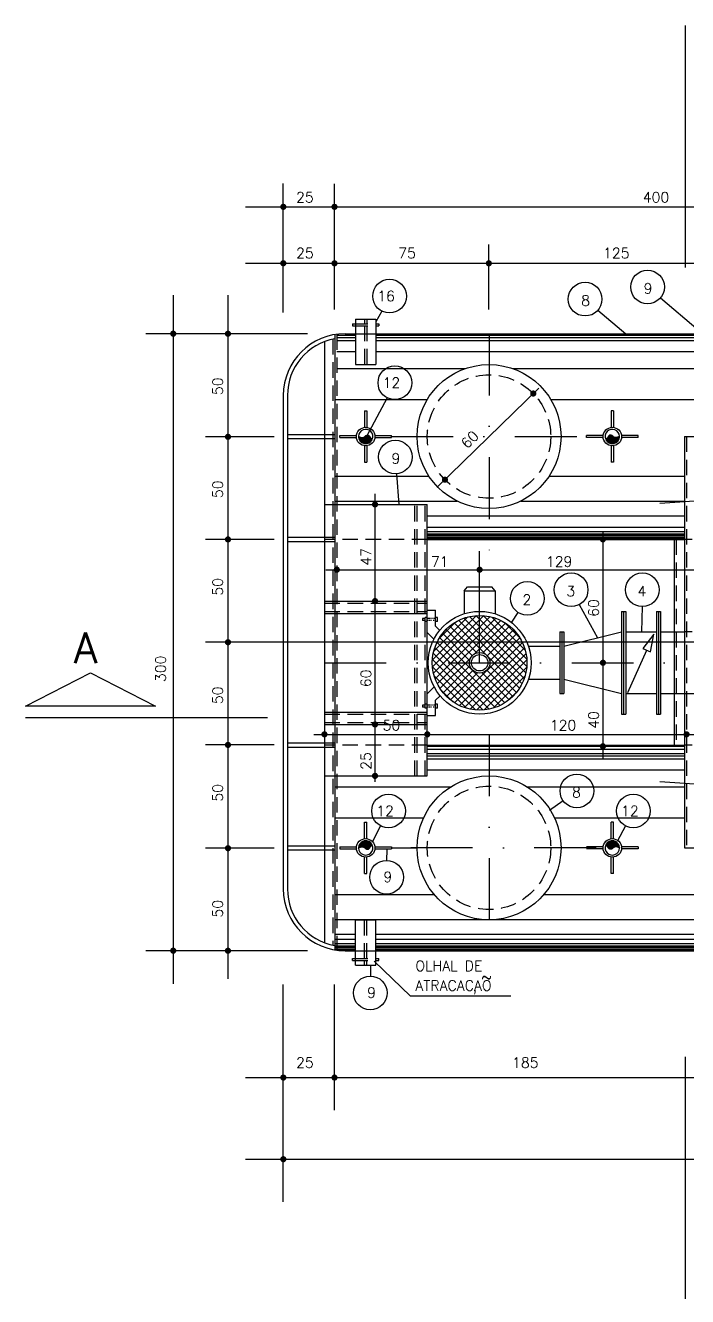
# Model space of a CAD drawing. Extents: x 1474 to 2925, y -572 to 520.
# Drawn here: x 1474 to 1796, y -98 to 520 of the extents above; entities that cross this region are included whole.
import ezdxf

# ---------------------------------------------------------------- set-up
doc = ezdxf.new("R2010")
doc.units = 0
doc.header["$LTSCALE"] = 60
doc.header["$MEASUREMENT"] = 0
doc.linetypes.add('DASHDOT', pattern=[1, 0.5, -0.25, 0, -0.25])
doc.linetypes.add('HIDDEN2', pattern=[0.1875, 0.125, -0.0625])
doc.layers.get('0').update_dxf_attribs({"linetype": 'CONTINUOUS'})
doc.styles.add('ROMANS', font='romans', dxfattribs={"height": 5})

msp = doc.modelspace()

# ---------------------------------------------------------------- linework, layer by layer
at = {"color": 1, "linetype": 'Continuous'}
for p, q in [((1794.91, 520.07), (1794.91, 402.4)), ((1474.25, 189.02), (1505.85, 205.36)), ((1505.85, 205.36), (1537.46, 189.02)), ((1537.46, 189.02), (1474.25, 189.02)), ((1474.25, 183.56), (1591.92, 183.56)), ((1794.91, 18.61), (1794.91, -99.05))]:
    msp.add_line(p, q, dxfattribs=at)
at = {"color": 6, "linetype": 'Continuous'}
for p, q in [((1599.63, 380.45), (1599.63, 443.13)), ((1624.51, 381.98), (1624.51, 443.05)), ((1581.29, 431.86), (2176.49, 431.86)), ((1699.55, 381.98), (1699.55, 413.56)), ((1581.29, 404.41), (2176.49, 404.41)), ((1546.11, 388.91), (1546.11, 54.12)), ((1572.72, 388.91), (1572.72, 56.54)), ((1782.95, 387.6), (1801.32, 372.05)), ((1647.45, 381.21), (1644.66, 375.93)), ((1752.61, 381.69), (1766.21, 370.18)), ((1611.43, 370.18), (1532.8, 370.18)), ((1625.63, 369.48), (1634.66, 369.48)), ((1625.63, 368.3), (1634.66, 368.3)), ((1625.63, 366.82), (1634.66, 366.82)), ((1644.66, 369.48), (2024.63, 369.48)), ((1644.66, 368.3), (2024.63, 368.3)), ((1644.66, 366.82), (2024.63, 366.82)), ((1625.63, 361.5), (1634.66, 361.5)), ((1644.66, 361.5), (2024.63, 361.5)), ((1625.63, 353.22), (1688.1, 353.22)), ((1711.16, 353.22), (1938.1, 353.22)), ((1674.61, 295.7), (1723.88, 343.77)), ((1625.15, 338.15), (1669.59, 338.15)), ((1650.04, 339.07), (1638.81, 317.78)), ((1729.66, 338.15), (1919.59, 338.15)), ((1595.13, 320.05), (1561.83, 320.05)), ((1625.15, 300.9), (1670.41, 300.9)), ((1654.68, 302.07), (1655.75, 287.18)), ((1728.84, 300.9), (1794.66, 300.9)), ((1644.22, 152.24), (1644.22, 292.39)), ((1625.15, 288.78), (1684.17, 288.78)), ((1715.08, 288.78), (1794.66, 288.78)), ((1669.63, 281.68), (1794.66, 281.68)), ((1669.63, 276.06), (1794.66, 276.06)), ((1669.63, 274), (1794.66, 274)), ((1669.63, 272.83), (1794.66, 272.83)), ((1669.63, 272.17), (1794.66, 272.17)), ((1755.01, 273.55), (1755.01, 163.66)), ((1595.13, 270.16), (1561.83, 270.16)), ((1669.63, 271.34), (1794.66, 271.34)), ((1669.63, 270.94), (1794.66, 270.94)), ((1669.63, 270.68), (1794.66, 270.68)), ((1695.07, 210.18), (1695.07, 264.41)), ((1620.37, 255.43), (2036.02, 255.43)), ((1743.5, 238.48), (1752.41, 222.26)), ((1774.02, 237.47), (1773.78, 225.18)), ((1672.11, 211.64), (1693.6, 233.13)), ((1672.16, 208.15), (1697.1, 233.09)), ((1672.64, 205.09), (1700.15, 232.61)), ((1672.77, 215.83), (1689.41, 232.47)), ((1673.44, 202.36), (1702.89, 231.81)), ((1674.5, 199.88), (1705.36, 230.75)), ((1675.24, 221.84), (1683.4, 230)), ((1714.42, 197.75), (1682.64, 229.53)), ((1715.7, 200.01), (1684.9, 230.81)), ((1716.75, 202.5), (1687.39, 231.86)), ((1717.53, 205.25), (1690.14, 232.64)), ((1692.77, 214.62), (1707.61, 229.46)), ((1717.99, 208.33), (1693.21, 233.1)), ((1718.01, 211.85), (1696.74, 233.12)), ((1717.29, 216.1), (1700.99, 232.4)), ((1714.59, 222.33), (1707.22, 229.7)), ((1713.68, 234.66), (1710.48, 229.86)), ((1690.21, 211.36), (1677.07, 224.5)), ((1691.46, 213.64), (1678.73, 226.37)), ((1693.66, 214.98), (1680.59, 228.05)), ((1696.62, 214.93), (1709.65, 227.96)), ((1698.76, 213.54), (1711.5, 226.27)), ((1699.96, 211.2), (1713.15, 224.39)), ((2218.65, 220.16), (1561.83, 220.16)), ((1702.54, 188.43), (1673.31, 217.65)), ((1705.04, 189.45), (1674.34, 220.16)), ((1707.32, 190.71), (1675.6, 222.43)), ((1682.93, 190.64), (1714.6, 222.31)), ((1685.22, 189.39), (1715.85, 220.02)), ((1687.74, 188.38), (1716.87, 217.5)), ((1696.66, 187.23), (1672.12, 211.77)), ((1699.76, 187.66), (1672.55, 214.88)), ((1675.79, 197.64), (1690.62, 212.47)), ((1690.53, 187.63), (1717.61, 214.71)), ((1693.66, 187.22), (1718.02, 211.59)), ((1693.09, 187.26), (1672.15, 208.21)), ((1677.28, 195.59), (1690.31, 208.63)), ((1678.97, 193.75), (1691.7, 206.48)), ((1680.85, 192.1), (1694.04, 205.28)), ((1709.39, 192.18), (1696.25, 205.32)), ((1697.25, 187.28), (1717.96, 207.99)), ((1711.26, 193.84), (1698.53, 206.57)), ((1712.94, 195.7), (1699.87, 208.78)), ((1688.76, 188.06), (1672.95, 203.87)), ((1701.64, 188.14), (1717.11, 203.6)), ((1682.11, 191.17), (1676.06, 197.23)), ((1708.69, 191.64), (1713.6, 196.56)), ((1614.5, 175.38), (2039.07, 175.38)), ((1595.13, 170.22), (1561.83, 170.22)), ((1669.63, 169.56), (1794.66, 169.56)), ((1669.63, 168.19), (1794.66, 168.19)), ((1669.63, 166.06), (1794.66, 166.06)), ((1669.63, 164.88), (1794.66, 164.88)), ((1669.63, 163.4), (1794.66, 163.4)), ((1669.63, 158.08), (1794.66, 158.08)), ((1624.63, 149.8), (1680.99, 149.8)), ((1718.27, 149.8), (1794.66, 149.8)), ((1735.66, 143.12), (1728.99, 138.37)), ((1624.63, 134.72), (1667.79, 134.72)), ((1646.95, 130.87), (1642.94, 123.26)), ((1731.46, 134.72), (1794.66, 134.72)), ((1766, 130.87), (1761.99, 123.26)), ((1595.13, 120.01), (1561.83, 120.01)), ((1650.03, 114.1), (1650.17, 119.45)), ((1652.16, 120.18), (1664.63, 120.18)), ((1624.63, 97.47), (1672.99, 97.47)), ((1726.26, 97.47), (1922.99, 97.47)), ((1624.63, 85.35), (1946.12, 85.35)), ((1624.63, 78.26), (1634.66, 78.26)), ((1624.63, 75.77), (1634.66, 75.77)), ((1644.66, 78.26), (2024.63, 78.26)), ((1644.66, 75.77), (2024.63, 75.77)), ((1611.43, 70.18), (1532.8, 70.18)), ((1624.63, 73.7), (1634.66, 73.7)), ((1624.63, 72.54), (1634.66, 72.54)), ((1624.63, 71.88), (1634.66, 71.88)), ((1624.63, 71.04), (1634.66, 71.04)), ((1624.63, 70.64), (1634.66, 70.64)), ((1626.07, 70.39), (1634.66, 70.39)), ((1644.66, 73.7), (2024.63, 73.7)), ((1644.66, 72.54), (2024.63, 72.54)), ((1644.66, 71.88), (2024.63, 71.88)), ((1644.66, 71.04), (2024.63, 71.04)), ((1644.66, 70.64), (2024.63, 70.64)), ((1644.66, 70.39), (2024.63, 70.39)), ((1642.11, 57.83), (1642.25, 63.18)), ((1661.45, 48.13), (1643.8, 65.07)), ((1599.63, -51.87), (1599.63, 53.77)), ((1624.51, -7.38), (1624.51, 53.69)), ((1710.21, 48.13), (1661.45, 48.13)), ((1581.29, 8.49), (2176.49, 8.49)), ((1581.29, -31.2), (2176.49, -31.2))]:
    msp.add_line(p, q, dxfattribs=at)
at = {"color": 3, "linetype": 'Continuous'}
for p, q in [((1634.66, 377.18), (1644.66, 377.18)), ((1634.66, 377.18), (1634.66, 355.18)), ((1644.66, 377.18), (1644.66, 355.18)), ((1619.63, 366.33), (1619.63, 74.02)), ((1624.63, 369.76), (1624.63, 70.6)), ((1629.63, 370.18), (2028.01, 370.18)), ((1634.66, 355.18), (1644.66, 355.18)), ((1599.63, 340.18), (1599.63, 100.18)), ((1601.63, 340.18), (1601.63, 100.18)), ((1639.16, 332.68), (1639.16, 324.65)), ((1639.16, 332.68), (1640.16, 332.68)), ((1640.16, 332.68), (1640.16, 324.65)), ((1760.09, 332.68), (1759.09, 332.68)), ((1759.09, 332.68), (1759.09, 324.65)), ((1760.09, 332.68), (1760.09, 324.65)), ((1601.63, 321.18), (1624.63, 321.18)), ((1601.63, 319.18), (1624.63, 319.18)), ((1627.16, 320.68), (1635.19, 320.68)), ((1627.16, 319.68), (1627.16, 320.68)), ((1627.16, 319.68), (1635.19, 319.68)), ((1636.16, 320.08), (1636.34, 320.26)), ((1636.19, 319.75), (1636.55, 320.11)), ((1636.24, 319.44), (1636.77, 319.97)), ((1636.31, 319.16), (1637.01, 319.86)), ((1636.4, 318.9), (1637.28, 319.78)), ((1636.51, 318.66), (1637.57, 319.71)), ((1636.63, 318.42), (1637.89, 319.68)), ((1636.77, 318.21), (1638.26, 319.7)), ((1636.92, 318), (1638.76, 319.85)), ((1637.08, 317.81), (1640.02, 320.75)), ((1637.26, 317.63), (1640.5, 320.88)), ((1637.44, 317.47), (1640.82, 320.84)), ((1637.65, 317.32), (1641.07, 320.74)), ((1637.86, 317.18), (1641.28, 320.6)), ((1638.09, 317.05), (1641.46, 320.42)), ((1638.33, 316.94), (1641.61, 320.22)), ((1638.59, 316.85), (1641.74, 320)), ((1638.87, 316.77), (1641.87, 319.77)), ((1639.16, 316.71), (1642, 319.55)), ((1639.16, 315.71), (1639.16, 307.68)), ((1639.49, 316.68), (1642.16, 319.36)), ((1639.84, 316.68), (1642.34, 319.18)), ((1640.16, 315.71), (1640.16, 307.68)), ((1640.24, 316.73), (1642.54, 319.03)), ((1640.7, 316.84), (1642.76, 318.9)), ((1641.31, 317.09), (1642.75, 318.53)), ((1644.13, 320.68), (1652.16, 320.68)), ((1644.13, 319.68), (1652.16, 319.68)), ((1652.16, 319.68), (1652.16, 320.68)), ((1747.09, 319.68), (1747.09, 320.68)), ((1755.12, 320.68), (1747.09, 320.68)), ((1755.12, 319.68), (1747.09, 319.68)), ((1758.55, 316.84), (1756.49, 318.9)), ((1757.94, 317.09), (1756.5, 318.53)), ((1759.01, 316.73), (1756.71, 319.03)), ((1759.41, 316.68), (1756.91, 319.18)), ((1759.77, 316.68), (1757.09, 319.36)), ((1760.09, 316.71), (1757.25, 319.55)), ((1760.39, 316.77), (1757.38, 319.77)), ((1760.66, 316.85), (1757.51, 320)), ((1760.92, 316.94), (1757.64, 320.22)), ((1761.16, 317.05), (1757.79, 320.42)), ((1761.39, 317.18), (1757.97, 320.6)), ((1761.61, 317.32), (1758.18, 320.74)), ((1761.81, 317.47), (1758.44, 320.84)), ((1761.99, 317.63), (1758.75, 320.88)), ((1759.09, 315.71), (1759.09, 307.68)), ((1762.17, 317.81), (1759.23, 320.75)), ((1760.09, 315.71), (1760.09, 307.68)), ((1762.33, 318), (1760.49, 319.85)), ((1762.48, 318.21), (1760.99, 319.7)), ((1762.62, 318.42), (1761.36, 319.68)), ((1762.74, 318.66), (1761.68, 319.71)), ((1762.85, 318.9), (1761.97, 319.78)), ((1762.94, 319.16), (1762.24, 319.86)), ((1763.01, 319.44), (1762.48, 319.97)), ((1763.06, 319.75), (1762.71, 320.11)), ((1763.09, 320.08), (1762.91, 320.26)), ((1772.09, 320.68), (1764.06, 320.68)), ((1772.09, 319.68), (1764.06, 319.68)), ((1772.09, 319.68), (1772.09, 320.68)), ((1794.66, 320.18), (1794.66, 120.18)), ((1794.66, 320.18), (1854.66, 320.18)), ((1639.16, 307.68), (1640.16, 307.68)), ((1760.09, 307.68), (1759.09, 307.68)), ((1619.63, 287.18), (1669.63, 287.18)), ((1619.63, 287.18), (1669.63, 287.18)), ((1619.63, 287.18), (1669.63, 287.18)), ((1669.63, 155.18), (1669.63, 287.18)), ((1782.68, 287.86), (1804.41, 289.3)), ((1601.63, 271.18), (1624.63, 271.18)), ((1601.63, 269.18), (1624.63, 269.18)), ((1669.63, 270.18), (1794.66, 270.18)), ((1789.66, 270.18), (1789.66, 170.18)), ((1687.57, 245.18), (1689.15, 247.18)), ((1687.57, 245.18), (1687.57, 234.03)), ((1687.57, 245.18), (1702.57, 245.18)), ((1689.15, 247.18), (1700.98, 247.18)), ((1702.57, 245.18), (1700.98, 247.18)), ((1702.57, 245.18), (1702.57, 234.03)), ((1619.63, 240.18), (1669.63, 240.18)), ((1669.63, 235.68), (1673.63, 235.68)), ((1673.63, 227.94), (1673.63, 235.68)), ((1764.07, 235.18), (1766.07, 235.18)), ((1764.07, 235.18), (1764.07, 185.18)), ((1765.07, 235.18), (1765.07, 185.18)), ((1766.07, 235.18), (1766.07, 185.18)), ((1781.07, 235.18), (1783.07, 235.18)), ((1781.07, 235.18), (1781.07, 185.18)), ((1782.07, 235.18), (1782.07, 185.18)), ((1783.07, 235.18), (1783.07, 185.18)), ((1619.63, 234.18), (1669.63, 234.18)), ((1668.63, 231.75), (1667.33, 231.75)), ((1667.33, 231.75), (1667.33, 230.75)), ((1668.63, 230.75), (1667.33, 230.75)), ((1669.63, 232.25), (1668.63, 232.25)), ((1668.63, 230.03), (1668.63, 232.25)), ((1669.63, 230.25), (1668.63, 230.25)), ((1670.16, 231.75), (1669.63, 231.75)), ((1669.89, 230.75), (1669.63, 230.75)), ((1670.78, 230.75), (1670.16, 230.75)), ((1671.19, 231.75), (1670.43, 231.75)), ((1671.73, 230.75), (1671.19, 230.75)), ((1672.16, 231.75), (1671.67, 231.75)), ((1672.92, 230.75), (1672.43, 230.75)), ((1673.21, 231.75), (1672.72, 231.75)), ((1673.63, 230.75), (1673.27, 230.75)), ((1673.63, 231.75), (1673.48, 231.75)), ((1674.61, 230.25), (1673.61, 230.25)), ((1673.62, 230.03), (1673.62, 232.25)), ((1674.61, 232.25), (1673.62, 232.25)), ((1674.61, 230.25), (1674.61, 232.25)), ((1672.85, 221.65), (1669.63, 224.87)), ((1675.65, 225.92), (1673.63, 227.94)), ((1734.07, 225.18), (1736.07, 225.18)), ((1734.07, 225.18), (1734.07, 195.18)), ((1735.07, 225.18), (1735.07, 195.18)), ((1736.07, 218.18), (1764.07, 225.18)), ((1736.07, 225.18), (1736.07, 195.18)), ((1766.07, 225.18), (1781.07, 225.18)), ((1779.76, 224.08), (1774.46, 217.08)), ((1778.12, 215.46), (1779.76, 224.08)), ((1783.07, 225.18), (1794.66, 225.18)), ((1718.75, 218.18), (1734.07, 218.18)), ((1774.46, 217.08), (1778.12, 215.46)), ((1767.13, 195.69), (1776.29, 216.27)), ((1669.63, 195.01), (1673.01, 198.4)), ((1718.75, 202.18), (1734.07, 202.18)), ((1736.07, 202.18), (1764.07, 195.18)), ((1673.63, 191.94), (1675.86, 194.17)), ((1673.63, 184.57), (1673.63, 191.94)), ((1734.07, 195.18), (1736.07, 195.18)), ((1766.07, 195.18), (1781.07, 195.18)), ((1783.07, 195.18), (1794.66, 195.18)), ((1619.63, 186.18), (1669.63, 186.18)), ((1667.33, 189.53), (1667.33, 188.53)), ((1668.63, 189.53), (1667.33, 189.53)), ((1668.63, 188.53), (1667.33, 188.53)), ((1668.63, 188.03), (1668.63, 190.03)), ((1669.63, 190.03), (1668.63, 190.03)), ((1669.63, 188.03), (1668.63, 188.03)), ((1670.16, 189.53), (1669.63, 189.53)), ((1669.89, 188.53), (1669.63, 188.53)), ((1670.78, 188.53), (1670.16, 188.53)), ((1671.19, 189.53), (1670.43, 189.53)), ((1671.73, 188.53), (1671.19, 188.53)), ((1672.16, 189.53), (1671.67, 189.53)), ((1672.92, 188.53), (1672.43, 188.53)), ((1673.21, 189.53), (1672.72, 189.53)), ((1673.63, 188.53), (1673.27, 188.53)), ((1673.63, 189.53), (1673.48, 189.53)), ((1674.61, 188.03), (1673.61, 188.03)), ((1674.61, 190.03), (1673.62, 190.03)), ((1673.62, 187.81), (1673.62, 190.03)), ((1674.61, 188.03), (1674.61, 190.03)), ((1619.63, 180.18), (1669.63, 180.18)), ((1669.63, 184.57), (1673.63, 184.57)), ((1764.07, 185.18), (1766.07, 185.18)), ((1781.07, 185.18), (1783.07, 185.18)), ((1601.63, 171.18), (1624.63, 171.18)), ((1601.63, 169.18), (1624.63, 169.18)), ((1669.63, 170.18), (1794.66, 170.18)), ((1619.63, 155.18), (1669.63, 155.18)), ((1782.68, 152.49), (1804.41, 151.05)), ((1639.16, 132.68), (1640.16, 132.68)), ((1639.16, 124.65), (1639.16, 132.68)), ((1640.16, 124.65), (1640.16, 132.68)), ((1759.09, 124.65), (1759.09, 132.68)), ((1760.09, 132.68), (1759.09, 132.68)), ((1760.09, 124.65), (1760.09, 132.68)), ((1639.16, 123.64), (1642, 120.8)), ((1639.49, 123.67), (1642.16, 121)), ((1639.84, 123.67), (1642.34, 121.17)), ((1640.24, 123.63), (1642.54, 121.33)), ((1759.01, 123.63), (1756.71, 121.33)), ((1759.41, 123.67), (1756.91, 121.17)), ((1759.77, 123.67), (1757.09, 121)), ((1760.09, 123.64), (1757.25, 120.8)), ((1601.63, 121.18), (1624.63, 121.18)), ((1601.63, 119.18), (1624.63, 119.18)), ((1627.16, 120.68), (1627.16, 119.68)), ((1627.16, 120.68), (1635.19, 120.68)), ((1627.16, 119.68), (1635.19, 119.68)), ((1636.16, 120.28), (1636.34, 120.1)), ((1636.19, 120.61), (1636.55, 120.25)), ((1636.24, 120.91), (1636.77, 120.38)), ((1636.31, 121.19), (1637.01, 120.49)), ((1636.4, 121.45), (1637.28, 120.58)), ((1636.51, 121.7), (1637.57, 120.64)), ((1636.63, 121.93), (1637.89, 120.67)), ((1636.77, 122.15), (1638.26, 120.66)), ((1636.92, 122.35), (1638.76, 120.51)), ((1637.08, 122.54), (1640.02, 119.61)), ((1637.26, 122.72), (1640.5, 119.47)), ((1637.44, 122.89), (1640.82, 119.52)), ((1637.65, 123.04), (1641.07, 119.62)), ((1637.86, 123.18), (1641.28, 119.76)), ((1638.09, 123.3), (1641.46, 119.93)), ((1638.33, 123.41), (1641.61, 120.14)), ((1638.59, 123.51), (1641.74, 120.36)), ((1638.87, 123.59), (1641.87, 120.58)), ((1640.7, 123.52), (1642.76, 121.46)), ((1641.31, 123.27), (1642.75, 121.82)), ((1644.13, 120.68), (1652.16, 120.68)), ((1644.13, 119.68), (1652.16, 119.68)), ((1652.16, 120.68), (1652.16, 119.68)), ((1755.12, 120.68), (1747.09, 120.68)), ((1755.12, 119.68), (1747.09, 119.68)), ((1758.55, 123.52), (1756.49, 121.46)), ((1757.94, 123.27), (1756.5, 121.82)), ((1760.39, 123.59), (1757.38, 120.58)), ((1760.66, 123.51), (1757.51, 120.36)), ((1760.92, 123.41), (1757.64, 120.14)), ((1761.16, 123.3), (1757.79, 119.93)), ((1761.39, 123.18), (1757.97, 119.76)), ((1761.61, 123.04), (1758.18, 119.62)), ((1761.81, 122.89), (1758.44, 119.52)), ((1761.99, 122.72), (1758.75, 119.47)), ((1762.17, 122.54), (1759.23, 119.61)), ((1762.33, 122.35), (1760.49, 120.51)), ((1762.48, 122.15), (1760.99, 120.66)), ((1762.62, 121.93), (1761.36, 120.67)), ((1762.74, 121.7), (1761.68, 120.64)), ((1762.85, 121.45), (1761.97, 120.58)), ((1762.94, 121.19), (1762.24, 120.49)), ((1763.01, 120.91), (1762.48, 120.38)), ((1763.06, 120.61), (1762.71, 120.25)), ((1763.09, 120.28), (1762.91, 120.1)), ((1772.09, 120.68), (1764.06, 120.68)), ((1772.09, 119.68), (1764.06, 119.68)), ((1772.09, 120.68), (1772.09, 119.68)), ((1794.66, 120.18), (1854.66, 120.18)), ((1639.16, 107.68), (1639.16, 115.71)), ((1640.16, 107.68), (1640.16, 115.71)), ((1759.09, 107.68), (1759.09, 115.71)), ((1760.09, 107.68), (1760.09, 115.71)), ((1639.16, 107.68), (1640.16, 107.68)), ((1760.09, 107.68), (1759.09, 107.68)), ((1634.66, 85.18), (1644.66, 85.18)), ((1634.66, 63.18), (1634.66, 85.18)), ((1644.66, 63.18), (1644.66, 85.18)), ((1629.63, 70.18), (2028.01, 70.18)), ((1634.66, 63.18), (1644.66, 63.18))]:
    msp.add_line(p, q, dxfattribs=at)
at = {"color": 3, "linetype": 'HIDDEN2'}
for p, q in [((1639.16, 377.18), (1639.16, 375.02)), ((1640.16, 377.18), (1640.16, 375.02)), ((1633.21, 375.02), (1633.21, 374.02)), ((1633.21, 375.02), (1646.05, 375.02)), ((1633.21, 374.02), (1646.05, 374.02)), ((1639.16, 374.02), (1639.16, 355.18)), ((1640.16, 374.02), (1640.16, 355.18)), ((1646.05, 375.02), (1646.05, 374.02)), ((1623.63, 367.53), (1623.63, 72.83)), ((1625.63, 369.91), (1625.63, 70.45)), ((1795.66, 320.18), (1795.66, 120.18)), ((1663.63, 155.18), (1663.63, 287.18)), ((1664.63, 155.18), (1664.63, 287.18)), ((1668.63, 155.18), (1668.63, 287.18)), ((1669.63, 270.18), (1619.63, 270.18)), ((1790.66, 270.18), (1790.66, 170.18)), ((1854.66, 270.18), (1794.66, 270.18)), ((1619.63, 239.18), (1669.63, 239.18)), ((1619.63, 235.18), (1669.63, 235.18)), ((1809.66, 225.18), (1794.66, 225.18)), ((1794.66, 195.18), (1854.66, 195.18)), ((1619.63, 185.18), (1669.63, 185.18)), ((1619.63, 181.18), (1669.63, 181.18)), ((1669.63, 170.18), (1619.63, 170.18)), ((1854.66, 170.18), (1794.66, 170.18)), ((1639.16, 66.34), (1639.16, 85.18)), ((1640.16, 66.34), (1640.16, 85.18)), ((1633.21, 66.34), (1646.05, 66.34)), ((1633.21, 65.34), (1633.21, 66.34)), ((1633.21, 65.34), (1646.05, 65.34)), ((1639.16, 63.18), (1639.16, 65.34)), ((1640.16, 63.18), (1640.16, 65.34)), ((1646.05, 65.34), (1646.05, 66.34))]:
    msp.add_line(p, q, dxfattribs=at)
at = {"color": 6, "linetype": 'DASHDOT'}
for p, q in [((1699.63, 370.18), (1699.63, 262.3)), ((1652.16, 320.18), (1747.09, 320.18)), ((1619.63, 210.18), (2028.01, 210.18)), ((1699.63, 175.27), (1699.63, 70.18)), ((1751.65, 120.18), (1656.7, 120.18))]:
    msp.add_line(p, q, dxfattribs=at)
at = {"color": 6, "linetype": 'Continuous', "const_width": 1.5}
for points in [[(1598.88, 431.86, 1), (1600.38, 431.86, 1)], [(1623.76, 431.86, 1), (1625.26, 431.86, 1)], [(1598.88, 404.41, 1), (1600.38, 404.41, 1)], [(1623.76, 404.41, 1), (1625.26, 404.41, 1)], [(1698.8, 404.41, 1), (1700.3, 404.41, 1)], [(1545.36, 370.18, 1), (1546.86, 370.18, 1)], [(1571.97, 370.18, 1), (1573.47, 370.18, 1)], [(1720.39, 341.09, 1), (1721.89, 341.09, 1)], [(1571.97, 320.05, 1), (1573.47, 320.05, 1)], [(1677.44, 299.19, 1), (1678.94, 299.19, 1)], [(1643.47, 287.18, 1), (1644.97, 287.18, 1)], [(1571.97, 270.16, 1), (1573.47, 270.16, 1)], [(1754.26, 270.18, 1), (1755.76, 270.18, 1)], [(1624.88, 255.43, 1), (1626.38, 255.43, 1)], [(1694.32, 255.43, 1), (1695.82, 255.43, 1)], [(1643.47, 240.18, 1), (1644.97, 240.18, 1)], [(1571.97, 220.16, 1), (1573.47, 220.16, 1)], [(1754.26, 210.18, 1), (1755.76, 210.18, 1)], [(1643.47, 180.18, 1), (1644.97, 180.18, 1)], [(1618.88, 175.38, 1), (1620.38, 175.38, 1)], [(1668.88, 175.38, 1), (1670.38, 175.38, 1)], [(1794.91, 175.38, 1), (1796.41, 175.38, 1)], [(1571.97, 170.22, 1), (1573.47, 170.22, 1)], [(1754.26, 169.56, 1), (1755.76, 169.56, 1)], [(1643.47, 155.18, 1), (1644.97, 155.18, 1)], [(1571.97, 120.01, 1), (1573.47, 120.01, 1)], [(1545.36, 70.18, 1), (1546.86, 70.18, 1)], [(1571.97, 70.18, 1), (1573.47, 70.18, 1)], [(1598.88, 8.49, 1), (1600.38, 8.49, 1)], [(1623.76, 8.49, 1), (1625.26, 8.49, 1)], [(1598.88, -31.2, 1), (1600.38, -31.2, 1)]]:
    msp.add_lwpolyline(points, format="xyb", close=True, dxfattribs=at)
at = {"color": 3, "linetype": 'Continuous'}
for points in [[(1636.17, 320.42), (1636.39, 320.22), (1636.63, 320.04), (1636.89, 319.91), (1637.16, 319.81), (1637.44, 319.73), (1637.7, 319.69), (1637.96, 319.68), (1638.19, 319.69), (1638.4, 319.72), (1638.59, 319.78), (1638.76, 319.85), (1638.91, 319.93), (1639.05, 320.02), (1639.18, 320.12), (1639.3, 320.23), (1639.42, 320.33), (1639.54, 320.43), (1639.66, 320.53), (1639.79, 320.62), (1639.92, 320.7), (1640.04, 320.76), (1640.17, 320.82), (1640.3, 320.86), (1640.44, 320.88), (1640.57, 320.88), (1640.71, 320.87), (1640.84, 320.83), (1640.97, 320.79), (1641.09, 320.72), (1641.21, 320.65), (1641.33, 320.56), (1641.43, 320.46), (1641.52, 320.34), (1641.61, 320.23), (1641.68, 320.1), (1641.76, 319.97), (1641.83, 319.84), (1641.9, 319.72), (1641.98, 319.59), (1642.06, 319.48), (1642.15, 319.37), (1642.24, 319.27), (1642.34, 319.18), (1642.44, 319.1), (1642.55, 319.02), (1642.66, 318.95), (1642.78, 318.89), (1642.89, 318.84)], [(1763.08, 320.42), (1762.86, 320.22), (1762.62, 320.04), (1762.36, 319.91), (1762.09, 319.81), (1761.81, 319.73), (1761.55, 319.69), (1761.29, 319.68), (1761.06, 319.69), (1760.85, 319.72), (1760.66, 319.78), (1760.49, 319.85), (1760.34, 319.93), (1760.2, 320.02), (1760.08, 320.12), (1759.95, 320.23), (1759.83, 320.33), (1759.71, 320.43), (1759.59, 320.53), (1759.46, 320.62), (1759.34, 320.7), (1759.21, 320.76), (1759.08, 320.82), (1758.95, 320.86), (1758.81, 320.88), (1758.68, 320.88), (1758.55, 320.87), (1758.41, 320.83), (1758.28, 320.79), (1758.16, 320.72), (1758.04, 320.65), (1757.92, 320.56), (1757.82, 320.46), (1757.73, 320.34), (1757.65, 320.23), (1757.57, 320.1), (1757.49, 319.97), (1757.42, 319.84), (1757.35, 319.72), (1757.27, 319.59), (1757.19, 319.48), (1757.11, 319.37), (1757.01, 319.27), (1756.91, 319.18), (1756.81, 319.1), (1756.7, 319.02), (1756.59, 318.95), (1756.47, 318.89), (1756.36, 318.84)], [(1636.17, 119.93), (1636.39, 120.14), (1636.63, 120.31), (1636.89, 120.45), (1637.16, 120.55), (1637.44, 120.62), (1637.7, 120.66), (1637.96, 120.68), (1638.19, 120.67), (1638.4, 120.63), (1638.59, 120.58), (1638.76, 120.51), (1638.91, 120.43), (1639.05, 120.33), (1639.18, 120.23), (1639.3, 120.13), (1639.42, 120.03), (1639.54, 119.92), (1639.66, 119.83), (1639.79, 119.74), (1639.92, 119.66), (1640.04, 119.59), (1640.17, 119.54), (1640.3, 119.5), (1640.44, 119.48), (1640.57, 119.47), (1640.71, 119.49), (1640.84, 119.52), (1640.97, 119.57), (1641.09, 119.63), (1641.21, 119.71), (1641.33, 119.8), (1641.43, 119.9), (1641.52, 120.01), (1641.61, 120.13), (1641.68, 120.26), (1641.76, 120.38), (1641.83, 120.51), (1641.9, 120.64), (1641.98, 120.76), (1642.06, 120.88), (1642.15, 120.98), (1642.24, 121.08), (1642.34, 121.17), (1642.44, 121.26), (1642.55, 121.33), (1642.66, 121.4), (1642.78, 121.46), (1642.89, 121.52)], [(1763.08, 119.93), (1762.86, 120.14), (1762.62, 120.31), (1762.36, 120.45), (1762.09, 120.55), (1761.81, 120.62), (1761.55, 120.66), (1761.29, 120.68), (1761.06, 120.67), (1760.85, 120.63), (1760.66, 120.58), (1760.49, 120.51), (1760.34, 120.43), (1760.2, 120.33), (1760.08, 120.23), (1759.95, 120.13), (1759.83, 120.03), (1759.71, 119.92), (1759.59, 119.83), (1759.46, 119.74), (1759.34, 119.66), (1759.21, 119.59), (1759.08, 119.54), (1758.95, 119.5), (1758.81, 119.48), (1758.68, 119.47), (1758.55, 119.49), (1758.41, 119.52), (1758.28, 119.57), (1758.16, 119.63), (1758.04, 119.71), (1757.92, 119.8), (1757.82, 119.9), (1757.73, 120.01), (1757.65, 120.13), (1757.57, 120.26), (1757.49, 120.38), (1757.42, 120.51), (1757.35, 120.64), (1757.27, 120.76), (1757.19, 120.88), (1757.11, 120.98), (1757.01, 121.08), (1756.91, 121.17), (1756.81, 121.26), (1756.7, 121.33), (1756.59, 121.4), (1756.47, 121.46), (1756.36, 121.52)]]:
    msp.add_lwpolyline(points, dxfattribs=at)
at = {"color": 6, "linetype": 'Continuous'}
for centre in [(1651.26, 388.45), (1776.7, 392.89), (1746.36, 386.98), (1653.85, 346.31), (1654.1, 310.24), (1739.56, 245.66), (1774.18, 245.66), (1718.23, 241.47), (1742.33, 147.87), (1650.77, 138.11), (1769.82, 138.11), (1649.81, 105.92), (1641.89, 49.65)]:
    msp.add_circle(centre, 8.19, dxfattribs=at)
at = {"color": 3, "linetype": 'Continuous'}
for centre, radius in [((1699.63, 320.18), 35), ((1639.66, 320.18), 4.5), ((1759.59, 320.18), 4.5), ((1695.07, 210.18), 25), ((1695.07, 210.18), 23), ((1695.07, 210.18), 5), ((1695.07, 210.18), 4), ((1699.63, 120.18), 35), ((1639.66, 120.18), 4.5), ((1759.59, 120.18), 4.5)]:
    msp.add_circle(centre, radius, dxfattribs=at)
at = {"color": 3, "linetype": 'HIDDEN2'}
for centre in [(1699.63, 320.18), (1699.63, 120.18)]:
    msp.add_circle(centre, 30, dxfattribs=at)
at = {"color": 3, "linetype": 'Continuous'}
for centre, radius, start, end in [((1629.63, 340.18), 30, 90, 180), ((1629.63, 340.18), 28, 100.28656, 180), ((1639.66, 320.18), 3.5, 337.33929, 178.3505), ((1759.59, 320.18), 3.5, 1.6495, 202.66071), ((1639.66, 320.18), 3.5, 179.30564, 337.12154), ((1759.59, 320.18), 3.5, 202.87846, 0.69436), ((1639.66, 120.18), 3.5, 22.87846, 180.69436), ((1759.59, 120.18), 3.5, 359.30564, 157.12154), ((1639.66, 120.18), 3.5, 181.6495, 22.66071), ((1759.59, 120.18), 3.5, 157.33929, 358.3505), ((1629.63, 100.18), 30, 180, 270), ((1629.63, 100.18), 28, 180, 259.71344)]:
    msp.add_arc(centre, radius, start, end, dxfattribs=at)

# ---------------------------------------------------------------- texts
at = {"color": 3, "linetype": 'Continuous', "style": 'ROMANS'}
for s, p in [('25', (1605.81, 434.01)), ('400', (1774.39, 434.01)), ('25', (1605.81, 406.85)), ('75', (1655.5, 406.85)), ('125', (1755.08, 406.85)), ('16', (1645.29, 386)), ('9', (1774.8, 389.69)), ('8', (1744.46, 383.78)), ('12', (1647.88, 343.85)), ('9', (1652.19, 307.04)), ('71', (1671.39, 256.88)), ('129', (1727.29, 256.88)), ('3', (1737.21, 242.5)), ('4', (1771.83, 242.5)), ('2', (1715.88, 238.3)), ('50', (1647.93, 177.28)), ('120', (1729.21, 177.28)), ('8', (1739.98, 144.71)), ('12', (1644.79, 135.65)), ('12', (1763.84, 135.65)), ('9', (1648.27, 103.57)), ('OLHAL DE', (1663.82, 60.3)), ('ATRACACAO', (1663.82, 50.74)), ('~', (1695.88, 54.93)), ('9', (1640.35, 47.3)), (',', (1691.69, 50.58)), ('25', (1605.81, 13.27)), ('185', (1710.85, 13.27))]:
    msp.add_text(s, height=5, dxfattribs=at).set_placement(p)
for s, rotation, p in [('50', 90, (1570.21, 340.31)), ('60', 44.97552, (1689.02, 313.93)), ('50', 90, (1570.21, 290.23)), ('47', 90, (1642.31, 257.37)), ('50', 90, (1570.21, 242.83)), ('60', 90, (1752.99, 232.53)), ('300', 90, (1542.46, 200.8)), ('60', 90, (1642.31, 198.3)), ('50', 90, (1570.21, 190.06)), ('40', 90, (1752.99, 178.13)), ('25', 90, (1642.31, 158.13)), ('50', 90, (1570.21, 142.66)), ('50', 90, (1570.21, 86.32))]:
    msp.add_text(s, height=5, rotation=rotation, dxfattribs=at).set_placement(p)
at = {"color": 1, "linetype": 'Continuous', "style": 'ROMANS'}
msp.add_text('A', height=15, dxfattribs=at).set_placement((1497.74, 209.94))

doc.saveas('drawing.dxf')
